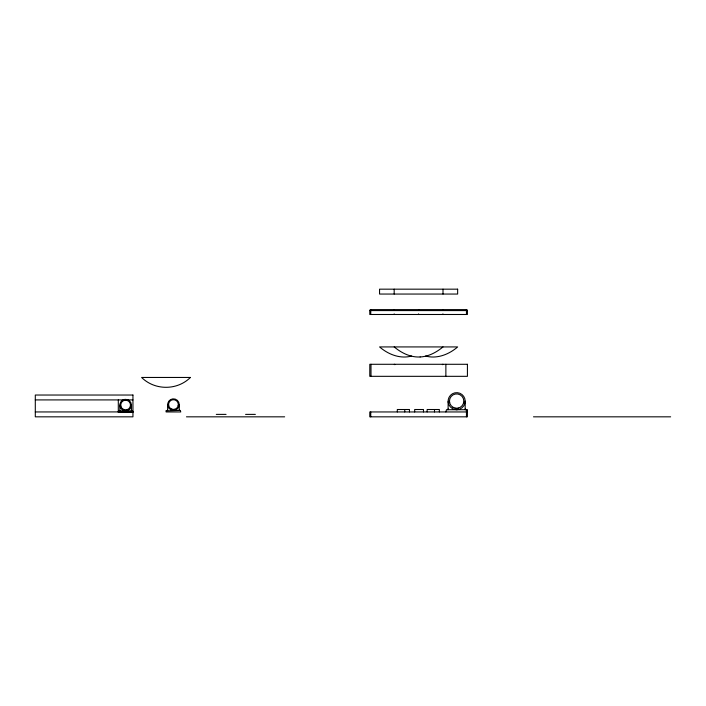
<?xml version="1.0" encoding="UTF-8"?>
<svg xmlns="http://www.w3.org/2000/svg" width="706" height="706" viewBox="0 0 706 706"><rect width="100%" height="100%" fill="white"/><g stroke="black" fill="none" stroke-linecap="round" stroke-linejoin="round"><path stroke-width="1.06" d="M118.299 411.395L118.784 410.91L132.454 410.91L132.949 411.395M119.826 410.468L119.385 410.91M167.649 409.974L167.163 410.424M448.125 408.977L447.472 409.701M126.709 409.815L125.624 410.91L124.538 409.824M130.372 406.153L131.422 405.112A5.798 5.798 0 0 0 122.729 400.099A5.798 5.798 0 0 0 122.729 410.133A5.798 5.798 0 0 0 131.422 405.112L131.422 410.91M174.532 409.33L173.447 410.424L172.361 409.33M178.194 405.668L179.245 404.626A5.798 5.798 0 0 0 170.552 399.605A5.798 5.798 0 0 0 170.552 409.648A5.798 5.798 0 0 0 179.245 404.626L179.245 410.424M458.256 408.094L456.65 409.701L455.052 408.103M463.648 402.702L465.175 401.176A8.525 8.525 0 0 0 452.387 393.789A8.525 8.525 0 0 0 452.387 408.553A8.525 8.525 0 0 0 465.175 401.176L465.175 409.701M443.015 346.928C436.537 352.276 428.683 356.556 420.132 356.971M411.607 356.027C400.223 359.213 388.185 354.386 379.572 346.928L457.664 346.928C449.042 354.386 437.014 359.213 425.621 356.027M420.123 356.971C410.521 357.527 401.396 352.938 394.195 346.928M370.756 309.607L466.454 309.607A0.98 0.98 0 0 1 467.425 310.578L467.425 314.488L369.794 314.488L369.776 310.578A0.98 0.98 0 0 1 370.756 309.607L370.756 314.488M369.794 310.578L467.407 310.578M35.3 399.914L132.949 399.914M467.407 411.951L369.794 411.951L369.776 416.831L467.407 416.831L467.425 410.354L466.842 409.709L446.466 409.709L445.874 411.951M35.3 411.951L132.949 411.916M132.949 412.436L118.299 412.436L118.299 399.914M216.301 414.387L226.061 414.387M245.591 414.387L255.351 414.387M186.455 416.831L284.65 416.831M533.48 416.831L670.638 416.831M465.828 409.701L465.175 408.977M179.686 410.415L179.245 409.974M131.907 410.91L131.422 410.513M449.634 402.685L448.125 401.176L448.125 409.701M168.681 405.65L167.649 404.626L167.649 410.424M120.858 406.144L119.826 405.112L119.826 410.91M466.454 309.616L466.454 314.488M466.454 409.701L466.454 416.831M445.874 364.287L445.874 376.324M443.006 289.169L443.006 294.049M442.918 309.607L442.918 310.216M442.918 313.879L442.918 314.488M439.361 411.951L439.361 409.506L427.139 409.506L427.139 411.951M434.49 409.506L434.49 411.951M423.485 411.951L423.485 409.506L414.669 409.506L414.669 411.951M418.605 309.607L418.605 310.216M418.605 313.879L418.605 314.488M409.471 411.951L409.471 409.506L397.31 409.506L397.31 411.951M404.75 409.506L404.75 411.951M394.177 289.169L394.177 294.049M394.177 309.607L394.266 310.216M394.177 313.879L394.266 314.488M371.003 364.287L371.003 376.324M370.756 411.951L370.756 416.831M466.728 409.674A1.218 0.794 -0.1 0 1 467.381 410.415M394.857 364.684A41.195 35.335 -90 0 1 394.301 364.243M442.9 364.243A41.195 35.326 90 0 1 442.353 364.684M166.122 410.866L166.122 411.951L180.771 411.951L180.286 410.424L166.122 410.866M190.426 377.454C177.188 390.594 154.852 390.594 141.606 377.454L190.426 377.454M457.647 289.169L379.554 289.169L379.554 294.049L457.647 294.049L457.647 289.169M467.425 364.287L369.803 364.287L369.776 376.324L467.425 376.324L467.425 364.287M132.949 395.033L35.3 395.033L35.3 416.831L132.949 416.831L132.949 395.033M171.002 408.8A4.88 4.88 0 0 0 178.327 404.573A4.88 4.88 0 0 0 171.002 400.346A4.88 4.88 0 0 0 171.002 408.8M123.179 409.286A4.88 4.88 0 0 0 130.504 405.059A4.88 4.88 0 0 0 123.179 400.831A4.88 4.88 0 0 0 123.179 409.286M453.049 407.318A7.184 7.184 0 0 0 463.824 401.096A7.184 7.184 0 0 0 453.049 394.875A7.184 7.184 0 0 0 453.049 407.318"/></g></svg>
